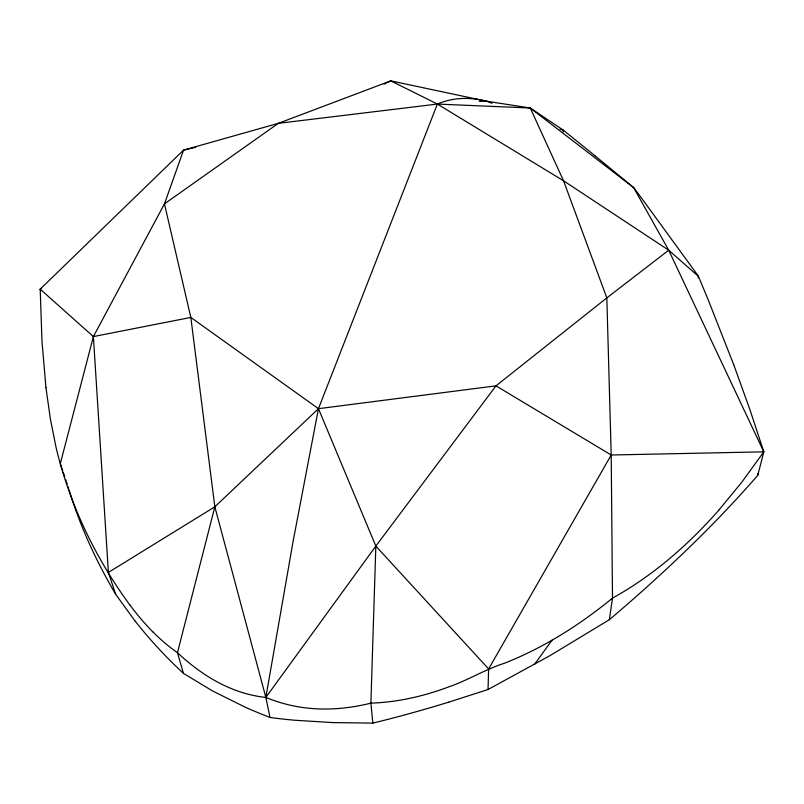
<?xml version="1.0" encoding="UTF-8"?>
<svg xmlns="http://www.w3.org/2000/svg" width="804" height="804" viewBox="0 0 804 804"><rect width="100%" height="100%" fill="white"/><g stroke="black" fill="none" stroke-linecap="round" stroke-linejoin="round"><path stroke-width="1.21" d="M448.803 702.143L488.038 689.51L488.621 668.958L611.211 455.004L606.829 297.892L563.544 180.789L530.258 107.997L486.933 101.294L390.764 80.852L278.345 123.334L183.573 150.097L40.2 289.159L41.979 341.258L45.959 387.739M195.754 147.313L183.573 150.097L164.458 203.854L190.829 317.429L318.454 408.683L375.84 546.087L370.895 703.108L372.835 723.108L332.424 722.575L294.686 720.233A118.751 19.778 2.2 0 1 270.033 717.469A117.947 28.019 22.3 0 1 245.109 707.118L212.547 690.958L183.433 673.36A166.951 53.677 39.4 0 1 174.458 664.807A172.237 55.225 39.5 0 1 165.835 656.164A191.613 60.843 39.5 0 1 135.183 621.1M563.333 131.936L563.443 130.258L530.258 107.997L437.376 104.068L278.345 123.334L164.458 203.854L93.385 336.595L60.29 463.737C74.641 514.681 98.711 562.478 129.946 605.111M488.038 689.51L549.775 655.742L609.352 619.703L612.497 598.116L611.211 455.004L495.978 385.85L318.454 408.683L214.839 506.811L108.389 572.428L115.595 594.156L135.082 621.08M698.103 277.903L698.385 276.295L694.535 270.858L642.115 198.9A299.771 17.186 51.8 0 0 633.652 187.613L610.618 168.599A233.572 5.98 38.5 0 0 595.282 156.046M41.537 288.294L40.2 289.159L93.385 336.595L190.829 317.429L214.839 506.811L177.463 652.697L183.433 673.36M609.352 619.703A360.152 72.541 -38.4 0 0 629.934 602.005C675.089 562.448 718.394 520.64 757.79 475.315L763.8 451.828L749.971 409.799L733.7 364.634M530.258 107.997L633.652 187.613L668.717 250.225L763.8 451.828L741.65 482.4L718.866 510.098M534.459 664.446L552.006 640.215M733.7 364.624L708.193 299.832A427.748 57.647 64.5 0 0 698.385 276.295L668.717 250.225L606.829 297.892L495.978 385.85L375.84 546.087L265.853 697.42L270.023 717.469M718.866 510.108C693.48 538.981 664.807 565.192 632.487 586.126A434.562 300.264 -74.6 0 1 612.497 598.116C579.764 624.939 543.524 647.903 504.038 663.39C484.852 669.521 467.677 680.435 448.602 686.938A252.034 231.632 -32.1 0 1 409.628 698.374A214.889 195.965 -31.2 0 1 370.895 703.138C344.936 709.641 317.449 711.279 291.209 705.409A138.871 127.183 16.3 0 1 265.853 697.41A137.956 115.002 57.5 0 1 242.396 692.576C217.854 684.948 196.106 670.134 177.463 652.697A211.502 146.529 79.6 0 1 152.79 631.773M384.031 84.139L390.764 80.852L437.376 104.068L563.544 180.789L668.717 250.225M611.211 455.004L763.8 451.828M491.968 103.314A116.419 7.186 21.8 0 1 486.933 101.294C470.692 96.982 452.913 97.254 437.376 104.068L318.454 408.683L293.098 541.343L265.853 697.42L214.839 506.811M560.036 129.052L563.443 130.258A186.347 4.663 38.5 0 1 587.422 149.655A208.658 5.286 38.5 0 1 595.251 156.026M375.84 546.087L488.621 668.958M115.595 594.156C96.319 561.323 80.129 526.509 69.124 490.008M62.782 471.033L60.29 463.737A418.532 128.168 -82 0 1 55.928 446.823L50.361 418.864L45.959 387.739M63.275 472.481L64.762 476.802M65.737 479.676L66.23 481.104M66.712 482.521L67.194 483.938M40.2 289.159L40.692 290.736M68.169 486.772L68.641 488.39M757.509 473.486L757.79 475.315M93.385 336.595L108.389 572.428M486.933 101.294A115.756 14.583 2.1 0 1 479.355 101.374M152.77 631.833A248.758 173.935 80.3 0 1 129.977 605.06M372.835 723.108A169.845 24.452 -15.3 0 0 385.247 720.032A175.192 25.145 -15.3 0 0 397.789 716.776A194.689 27.637 -15.3 0 0 448.763 702.123"/></g></svg>
